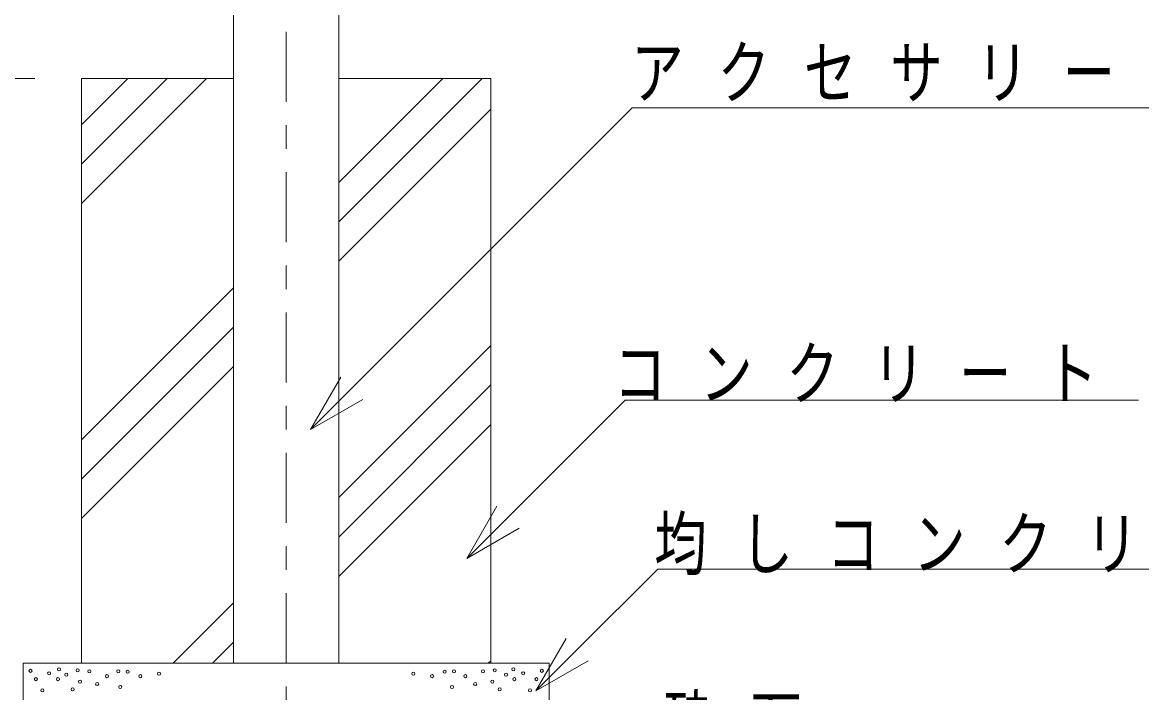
# Model space of a CAD drawing. Units: millimetres on the paper. Extents: x 0 to 420, y -594 to 297.
# Drawn here: x 325.09 to 372.95, y -377.39 to -348.74 of the extents above; entities that cross this region are included whole.
import ezdxf

# ---------------------------------------------------------------- set-up
doc = ezdxf.new("R2010")
doc.units = ezdxf.units.MM
doc.linetypes.add('USER2', pattern=[6, 3, -1, 1, -1])
for name, color, linetype, lineweight in [('0_2', 7, 'Continuous', 13), ('2D_DIMENSION', 7, 'Continuous', 13), ('FOOTING_C', 7, 'USER2', 13), ('HAT', 7, 'Continuous', 13), ('TEXT', 7, 'Continuous', 13)]:
    doc.layers.add(name, color=color, linetype=linetype, lineweight=lineweight)
doc.styles.add('ＭＳ ゴシック', font='')
doc.styles.get('ＭＳ ゴシック').set_extended_font_data('MS Gothic')

msp = doc.modelspace()

# ---------------------------------------------------------------- linework, layer by layer
at = {"layer": '0_2'}
for p, q in [((334.115, -334.328), (334.115, -376.134)), ((338.615, -334.328), (338.615, -376.134)), ((327.615, -351.134), (334.115, -351.134)), ((327.615, -351.134), (327.615, -376.134)), ((338.615, -351.134), (345.115, -351.134)), ((339.54, -351.134), (345.115, -351.134)), ((345.115, -351.134), (345.115, -376.134)), ((325.115, -376.134), (347.615, -376.134)), ((325.115, -376.134), (325.115, -386.134)), ((347.615, -376.134), (347.615, -386.134))]:
    msp.add_line(p, q, dxfattribs=at)
at = {"layer": '2D_DIMENSION'}
msp.add_line((325.615, -351.134), (302.457, -351.134), dxfattribs=at)
at = {"layer": 'FOOTING_C'}
msp.add_line((336.365, -331.134), (336.365, -388.634), dxfattribs=at)
at = {"layer": 'HAT'}
for p, q in [((327.615, -353.112), (329.593, -351.134)), ((327.615, -354.796), (331.277, -351.134)), ((327.615, -356.479), (332.961, -351.134)), ((338.615, -355.582), (343.064, -351.134)), ((338.615, -357.266), (344.748, -351.134)), ((338.615, -358.95), (345.115, -352.45)), ((327.615, -366.582), (334.115, -360.082)), ((327.615, -368.266), (334.115, -361.766)), ((338.615, -369.053), (345.115, -362.553)), ((327.615, -369.95), (334.115, -363.45)), ((338.615, -370.736), (345.115, -364.236)), ((338.615, -372.42), (345.115, -365.92)), ((331.534, -376.134), (334.115, -373.553)), ((333.218, -376.134), (334.115, -375.236)), ((345.005, -376.134), (345.115, -376.023))]:
    msp.add_line(p, q, dxfattribs=at)
for centre in [(325.431, -376.456), (326.228, -376.561), (326.648, -376.393), (326.962, -376.624), (327.445, -376.435), (327.948, -376.477), (328.703, -376.686), (329.185, -376.477), (329.584, -376.498), (330.129, -376.686), (330.926, -376.582), (341.805, -376.582), (342.602, -376.686), (343.147, -376.498), (343.545, -376.477), (344.028, -376.686), (344.783, -376.477), (345.286, -376.435), (345.768, -376.624), (346.083, -376.393), (346.502, -376.561), (347.299, -376.456), (325.662, -376.812), (326.606, -376.812), (327.549, -376.917), (328.283, -377.022), (329.269, -377.148), (343.461, -377.148), (344.447, -377.022), (345.181, -376.917), (346.125, -376.812), (347.068, -376.812), (325.935, -377.294), (327.235, -377.252), (345.496, -377.252), (346.796, -377.294)]:
    msp.add_circle(centre, 0.0663, dxfattribs=at)
at = {"layer": 'TEXT'}
for p, q in [((339.169, -364.378), (351.166, -352.386)), ((351.166, -352.386), (373.829, -352.386)), ((337.401, -366.146), (338.696, -363.904)), ((337.401, -366.146), (339.169, -364.378)), ((339.643, -364.852), (337.401, -366.146)), ((345.855, -369.889), (350.865, -364.881)), ((350.865, -364.881), (372.82, -364.881)), ((344.086, -371.656), (345.381, -369.415)), ((344.086, -371.656), (345.855, -369.889)), ((346.328, -370.363), (344.086, -371.656)), ((348.81, -375.551), (352.256, -372.107)), ((352.256, -372.107), (381.673, -372.107)), ((347.042, -377.319), (348.337, -375.077)), ((347.042, -377.319), (348.81, -375.551)), ((349.284, -376.025), (347.042, -377.319))]:
    msp.add_line(p, q, dxfattribs=at)

# ---------------------------------------------------------------- texts
at = {"layer": 'TEXT', "char_height": 2.199, "attachment_point": 7, "style": 'ＭＳ ゴシック'}
for s, insert in [('\\T1.64;\\W0.75;アクセサリー', (351.122, -352.109)), ('\\T1.64;\\W0.75;コンクリート', (350.373, -364.967)), ('\\T1.64;\\W0.75;均しコンクリート', (352.102, -372.366)), ('\\T1.64;\\W0.75;砕石', (352.503, -379.991))]:
    msp.add_mtext(s, dxfattribs=dict(at, insert=insert))

doc.saveas('drawing.dxf')
